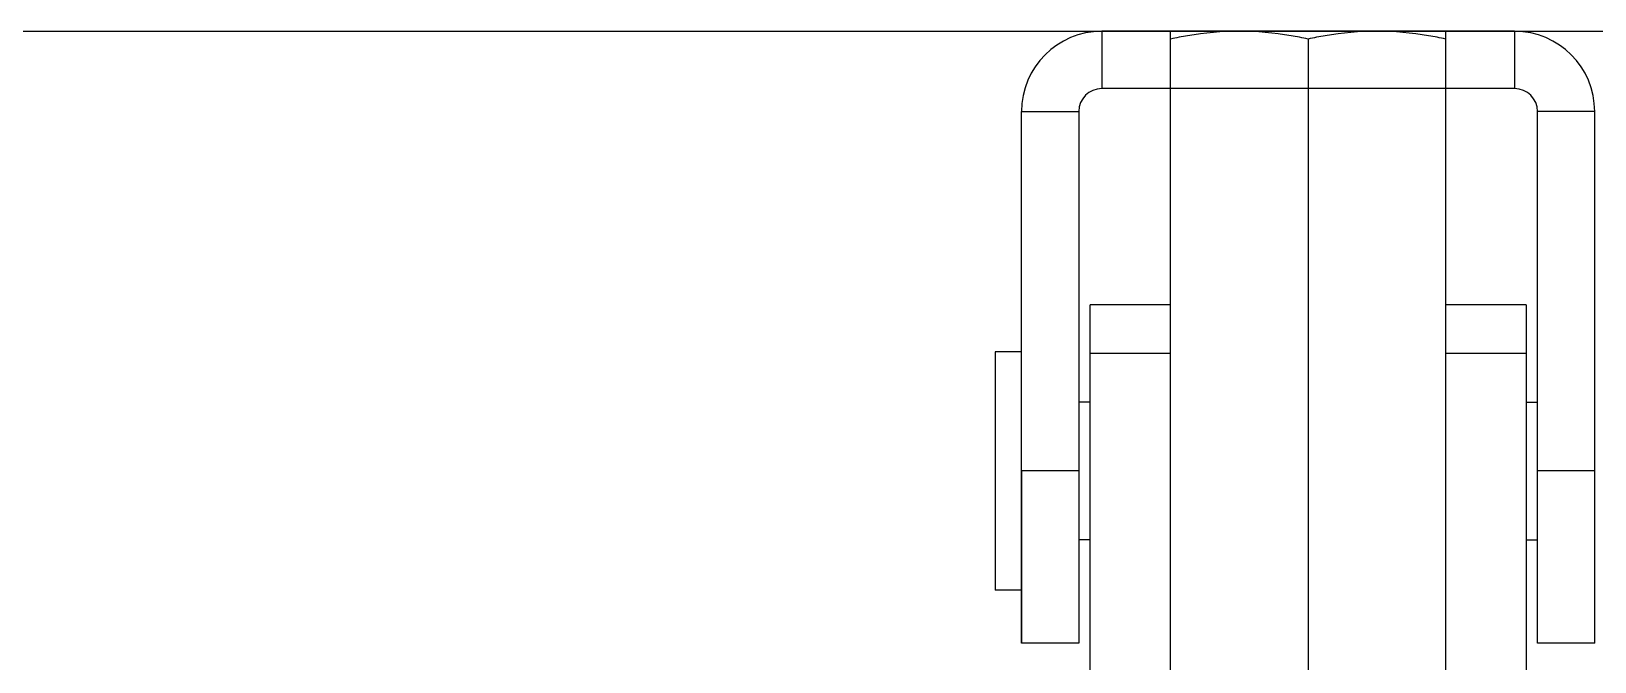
# Model space of a CAD drawing. Extents: x 27938 to 650306, y -92720 to 1524912.
# Drawn here: x 322738 to 323853, y 833105 to 833555 of the extents above; entities that cross this region are included whole.
import ezdxf

# ---------------------------------------------------------------- set-up
doc = ezdxf.new("R2010")
doc.units = 0
doc.header["$LTSCALE"] = 1000
doc.header["$MEASUREMENT"] = 0
doc.layers.add('bz', color=2, linetype='Continuous')

msp = doc.modelspace()

# ---------------------------------------------------------------- linework, layer by layer
for p, q in [((323501.8, 833554.7), (323501.8, 833513.8)), ((323796.2, 833554.7), (323501.8, 833554.7)), ((323550.9, 832928), (323550.9, 833554.7)), ((323747.1, 833554.7), (323550.9, 833554.7)), ((323747.1, 832928), (323747.1, 833554.7)), ((323796.2, 833554.7), (323796.2, 833513.8)), ((323649, 833549.1), (323649, 832933.5)), ((323796.2, 833513.8), (323501.8, 833513.8)), ((323444.5, 833118.3), (323444.5, 833497.4)), ((323444.5, 833497.4), (323485.4, 833497.4)), ((323485.4, 833497.4), (323485.4, 833336.9)), ((323812.5, 833118.3), (323812.5, 833497.4)), ((323853.4, 833497.4), (323812.5, 833497.4)), ((323853.4, 833118.3), (323853.4, 833497.4)), ((323493.6, 833320.5), (323493.6, 833359.6)), ((323550.9, 833359.6), (323493.6, 833359.6)), ((323804.4, 833359.6), (323747.1, 833359.6)), ((323804.4, 833359.6), (323804.4, 833044.4)), ((323485.4, 833336.9), (323485.4, 833255.1)), ((323444.5, 833326), (323425.7, 833326)), ((323425.7, 833326), (323425.7, 833156)), ((323550.9, 833324.8), (323493.6, 833324.8)), ((323493.6, 833275.3), (323493.6, 833320.5)), ((323804.4, 833324.8), (323747.1, 833324.8)), ((323493.6, 833290.1), (323485.4, 833290.1)), ((323804.4, 833290.1), (323812.5, 833290.1)), ((323493.6, 833075.2), (323493.6, 833275.3)), ((323550.9, 833275.9), (323550.8, 833275.9)), ((323485.4, 833255.1), (323485.4, 833118.3)), ((323444.5, 833241), (323444.5, 833118.3)), ((323485.4, 833241), (323444.5, 833241)), ((323853.4, 833241), (323812.5, 833241)), ((323493.6, 833191.9), (323485.4, 833191.9)), ((323804.4, 833191.9), (323812.5, 833191.9)), ((323444.5, 833156), (323425.7, 833156)), ((323485.4, 833118.3), (323444.5, 833118.3)), ((323853.4, 833118.3), (323812.5, 833118.3))]:
    msp.add_line(p, q)
for centre, radius, start, end in [((323501.8, 833497.4), 57.2, 90, 180), ((323796.2, 833497.4), 57.2, 0, 90), ((323501.8, 833497.4), 16.4, 90, 180), ((323796.2, 833497.4), 16.4, 0, 90)]:
    msp.add_arc(centre, radius, start, end)
for points, knots in [([(323599.9, 833554.7), (323587.6, 833554.7), (323571.1, 833553.1), (323554.9, 833550), (323550.9, 833549.1)], [0, 0, 0, 0, 0.749211, 1, 1, 1, 1]), ([(323649, 833549.1), (323644.9, 833550), (323628.8, 833553.1), (323612.3, 833554.7), (323599.9, 833554.7)], [0, 0, 0, 0, 0.250789, 1, 1, 1, 1]), ([(323698, 833554.7), (323685.7, 833554.7), (323669.2, 833553.1), (323653, 833550), (323649, 833549.1)], [0, 0, 0, 0, 0.749211, 1, 1, 1, 1]), ([(323747.1, 833549.1), (323743.1, 833550), (323726.9, 833553.1), (323710.4, 833554.7), (323698, 833554.7)], [0, 0, 0, 0, 0.250789, 1, 1, 1, 1])]:
    msp.add_open_spline(points, degree=3, knots=knots)
at = {"layer": 'bz'}
msp.add_line((311814.2, 833554.7), (329886.2, 833554.7), dxfattribs=at)

doc.saveas('drawing.dxf')
